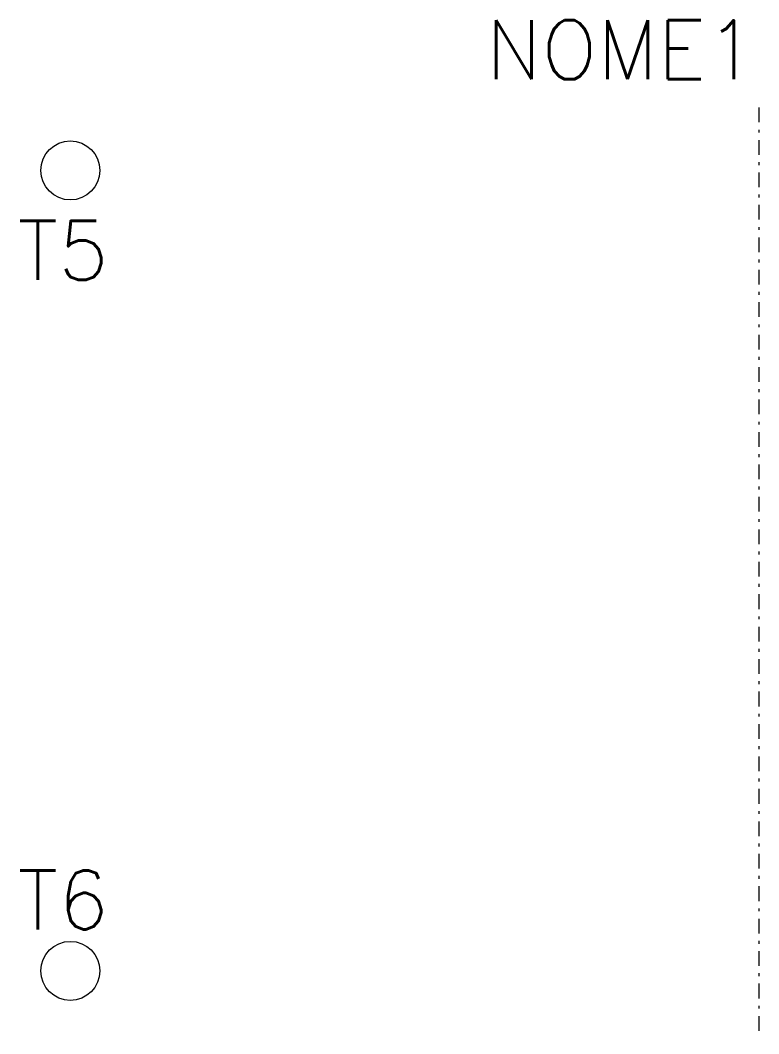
# Model space of a CAD drawing. Extents: x 391 to 553, y 228 to 263.
# Drawn here: x 528.43 to 553.48, y 228.39 to 262.75 of the extents above; entities outside this region: 4.
import ezdxf
from ezdxf.enums import TextEntityAlignment as Align

# ---------------------------------------------------------------- set-up
doc = ezdxf.new("R2010")
doc.units = 0
doc.header["$MEASUREMENT"] = 0
doc.linetypes.add('DASHDOT', pattern=[1, 0.5, -0.25, 0, -0.25])
doc.layers.get('0').update_dxf_attribs({"linetype": 'CONTINUOUS'})
doc.styles.add('ROMANS', font='romans')

msp = doc.modelspace()

# ---------------------------------------------------------------- linework, layer by layer
at = {"linetype": 'DASHDOT'}
msp.add_line((553.484, 259.785), (553.484, 228.385), dxfattribs=at)
for centre in [(433.209, 257.653), (530.128, 257.653), (433.209, 230.517), (530.128, 230.517)]:
    msp.add_circle(centre, 1)

# ---------------------------------------------------------------- texts
at = {"lineweight": -3, "style": 'ROMANS'}
msp.add_attdef('NOME1', text='', height=2, dxfattribs=at).set_placement((553.405, 261.745), align=Align.MIDDLE_RIGHT)
for tag, p in [('T3', (431.579, 254.942)), ('T5', (528.345, 254.942)), ('T4', (431.611, 233.307)), ('T6', (528.345, 232.923))]:
    msp.add_attdef(tag, text='', height=2, dxfattribs=at).set_placement(p, align=Align.MIDDLE_LEFT)

doc.saveas('drawing.dxf')
